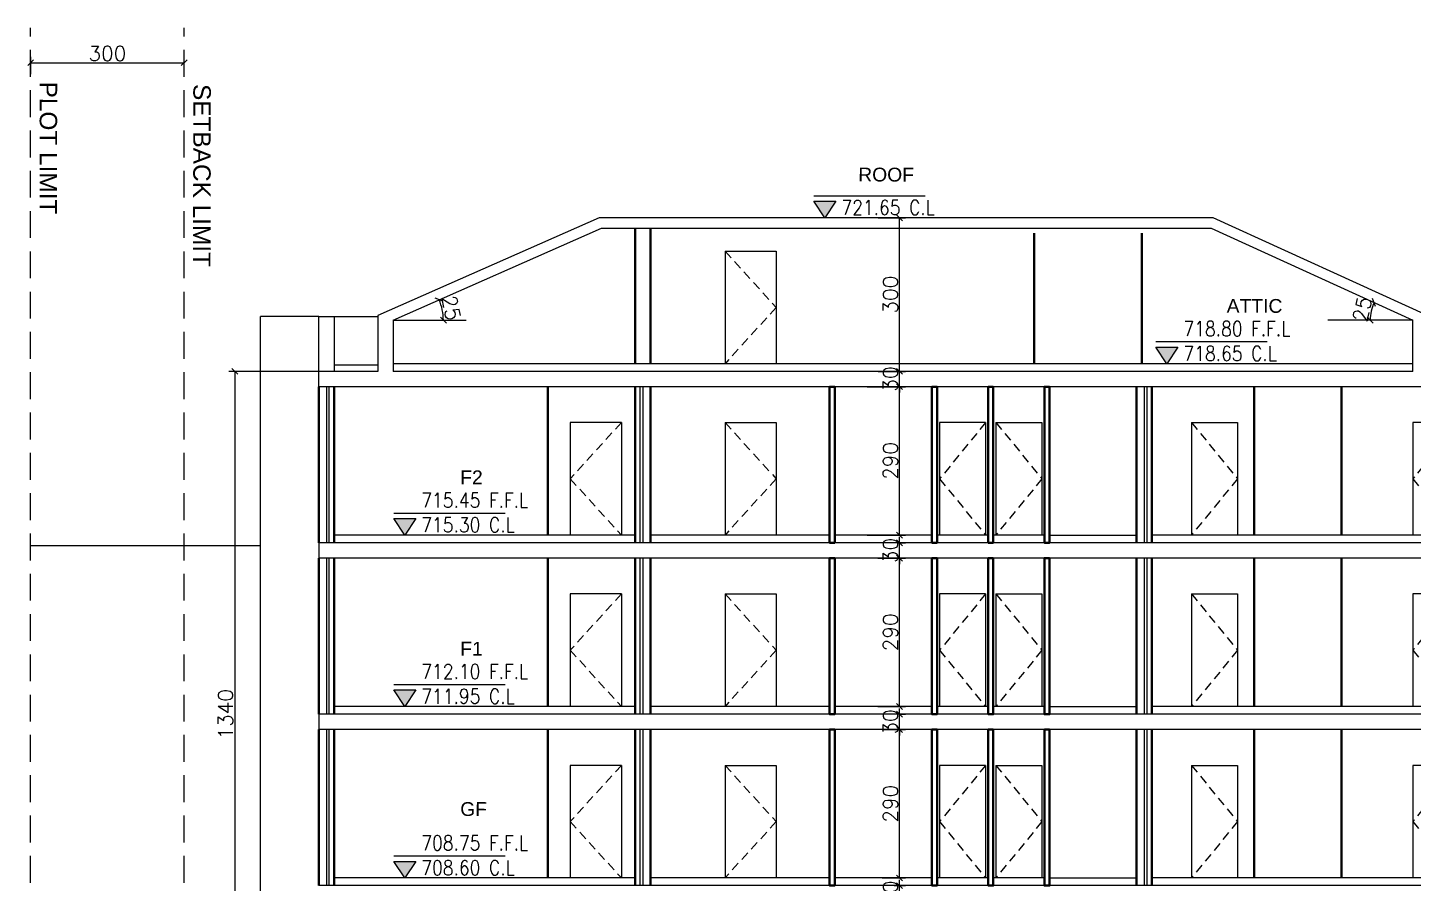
# Model space of a CAD drawing. Header units: metres. Extents: x -322116 to -321123, y -26723 to -26468.
# Drawn here: x -321844.32 to -321817.23, y -26704.86 to -26688.14 of the extents above; entities that cross this region are included whole.
import ezdxf

# ---------------------------------------------------------------- set-up
doc = ezdxf.new("R2010")
doc.units = ezdxf.units.M
doc.header["$LTSCALE"] = 7
doc.header["$MEASUREMENT"] = 0
doc.header["$PDMODE"] = 34
doc.header["$PDSIZE"] = 0.5
for name, pattern in [('1363-TXX-A-XXX-Plots layouts-R02$0$HIDDEN', [0.375, 0.25, -0.125]), ('Hidden', [9.525, 6.35, -3.175]), ('Keyplan G01-C$0$DASHED2', [0.375, 0.25, -0.125])]:
    doc.linetypes.add(name, pattern=pattern)
for name, color, linetype, lineweight in [('1363TX15X-AS301$0$A-FLOR-IDEN', 4, 'Continuous', 18), ('A-ANNO-TXT3', 6, 'Continuous', 30), ('A-DOOR', 134, 'Continuous', 18), ('A-FLOR-HIDN', 9, 'Hidden', 13), ('A-GRID-DIMS', 142, 'Continuous', 9), ('A-WALL-BLWO', 7, 'Continuous', 40), ('L-Structure', 5, 'Continuous', 15), ('XREF-W09-A-ELEV04$0$A--SECT-TILE', 32, 'Continuous', 5)]:
    doc.layers.add(name, color=color, linetype=linetype, lineweight=lineweight)
doc.layers.add('Layer1', color=2, linetype='Continuous')
doc.styles.add('1363TX15X-AS301$0$EG_SIMPLEX', font='SIMPLEX.shx')
doc.styles.add('EG_SIMPLEX', font='SIMPLEX.shx')
doc.styles.get("Standard").update_dxf_attribs({"font": 'romans.shx', "height": 0.5})
doc.dimstyles.new('ERGA-M-0200', dxfattribs={"dimscale": 1.15, "dimtxt": 0.2, "dimasz": 0.2, "dimexe": 0.1, "dimexo": 0.1, "dimgap": 0.06, "dimtad": 1, "dimdec": 1, "dimlfac": 100, "dimrnd": 5, "dimdsep": 46, "dimtxsty": 'EG_SIMPLEX', "dimblk1": 'OBLIQUE', "dimblk2": 'OBLIQUE', "dimsah": 1, "dimcen": 0.3, "dimclrd": 256, "dimclre": 256, "dimclrt": 2, "dimadec": 0, "dimazin": 0, "dimtfac": 1, "dimtdec": 1, "dimtix": 1, "dimtmove": 2, "dimatfit": 3, "dimldrblk": 'OBLIQUE', "dimfxl": 1, "dimtolj": 1, "dimtzin": 0, "dimarcsym": 0})

# ---------------------------------------------------------------- blocks, each defined once
blk = doc.blocks.new('NEW FOR LEVELS 1 ETAGE')
at = {"layer": 'A-DOOR'}
for p, q in [((-321803.996, -26825.998, -0.001), (-321804.996, -26825.998, -0.001)), ((-321801.97, -26825.998, -0.001), (-321800.97, -26825.998, -0.001)), ((-321796.876, -26825.998, -0.002), (-321797.776, -26825.998, -0.002)), ((-321796.676, -26825.998, -0.002), (-321795.776, -26825.998, -0.002)), ((-321792.853, -26825.998, 0), (-321791.953, -26825.998, 0)), ((-321787.626, -26825.998, 0), (-321788.526, -26825.998, 0)), ((-321786.131, -26828.228, 0), (-321786.131, -26827.228, 0.001)), ((-321786.131, -26827.228, 0.001), (-321786.081, -26827.228, 0.001)), ((-321786.081, -26827.228, 0.001), (-321786.081, -26828.228, 0)), ((-321786.131, -26828.228, 0), (-321786.081, -26828.228, 0))]:
    blk.add_line(p, q, dxfattribs=at)
at = {"layer": 'A-DOOR', "elevation": 0}
for points in [[(-321786.356, -26825.628), (-321787.226, -26825.628), (-321787.226, -26828.228), (-321786.356, -26828.228)], [(-321786.406, -26825.678), (-321787.176, -26825.678), (-321787.176, -26828.178), (-321786.406, -26828.178)]]:
    blk.add_lwpolyline(points, close=True, dxfattribs=at)
at = {"layer": 'A-DOOR'}
for points, elevation in [([(-321804.996, -26825.998), (-321804.996, -26828.198)], -0.001), ([(-321803.996, -26825.998), (-321803.996, -26828.198)], -0.001), ([(-321801.97, -26825.998), (-321801.97, -26828.198)], -0.001), ([(-321800.97, -26825.998), (-321800.97, -26828.198)], -0.001), ([(-321797.776, -26825.998), (-321797.776, -26828.198)], -0.002), ([(-321796.876, -26825.998), (-321796.876, -26828.198)], -0.002), ([(-321796.676, -26825.998), (-321796.676, -26828.198)], -0.002), ([(-321795.776, -26825.998), (-321795.776, -26828.198)], -0.002), ([(-321792.853, -26825.998), (-321792.853, -26828.198)], 0), ([(-321791.953, -26825.998), (-321791.953, -26828.198)], 0), ([(-321788.526, -26825.998), (-321788.526, -26828.198)], 0), ([(-321787.626, -26825.998), (-321787.626, -26828.198)], 0)]:
    blk.add_lwpolyline(points, dxfattribs=dict(at, elevation=elevation))
at = {"layer": 'A-FLOR-HIDN', "linetype": '1363-TXX-A-XXX-Plots layouts-R02$0$HIDDEN', "ltscale": 0.1}
for points, elevation in [([(-321803.996, -26825.998), (-321804.996, -26827.098), (-321803.996, -26828.198)], -0.001), ([(-321801.97, -26825.998), (-321800.97, -26827.098), (-321801.97, -26828.198)], -0.001), ([(-321796.876, -26825.998), (-321797.776, -26827.098), (-321796.876, -26828.198)], -0.002), ([(-321796.676, -26825.998), (-321795.776, -26827.098), (-321796.676, -26828.198)], -0.002), ([(-321792.853, -26825.998), (-321791.953, -26827.098), (-321792.853, -26828.198)], 0), ([(-321787.626, -26825.998), (-321788.526, -26827.098), (-321787.626, -26828.198)], 0)]:
    blk.add_lwpolyline(points, dxfattribs=dict(at, elevation=elevation))
at = {"layer": 'A-WALL-BLWO'}
for p, q in [((-321809.909, -26828.348, -0.001), (-321809.909, -26825.298, 0)), ((-321809.609, -26825.298, -0.001), (-321809.609, -26828.348, 0)), ((-321805.436, -26828.198, -0.001), (-321805.436, -26825.298, -0.001)), ((-321803.726, -26825.298, -0.001), (-321803.726, -26828.348, 0)), ((-321803.426, -26828.348, -0.001), (-321803.426, -26825.298, 0)), ((-321793.926, -26825.298), (-321793.926, -26828.348, 0)), ((-321793.626, -26825.298), (-321793.626, -26828.348, 0)), ((-321791.626, -26828.198, 0), (-321791.626, -26825.298, 0)), ((-321789.921, -26828.198, 0), (-321789.921, -26825.298)), ((-321787.526, -26825.298, -0.001), (-321787.526, -26828.348, 0.001)), ((-321787.226, -26828.348, -0.001), (-321787.226, -26825.298))]:
    blk.add_line(p, q, dxfattribs=at)
for points, elevation in [([(-321799.826, -26825.298), (-321799.926, -26825.298), (-321799.926, -26828.348), (-321799.826, -26828.348)], 0), ([(-321797.826, -26825.298), (-321797.926, -26825.298), (-321797.926, -26828.348), (-321797.826, -26828.348)], -0.001), ([(-321796.726, -26825.298), (-321796.826, -26825.298), (-321796.826, -26828.348), (-321796.726, -26828.348)], -0.001), ([(-321795.626, -26825.298), (-321795.726, -26825.298), (-321795.726, -26828.348), (-321795.626, -26828.348)], 0)]:
    blk.add_lwpolyline(points, close=True, dxfattribs=dict(at, elevation=elevation))
at = {"layer": 'L-Structure'}
for p, q in [((-321787.226, -26825.298, 0), (-321809.909, -26825.298, 0)), ((-321786.156, -26828.348, 0.001), (-321809.909, -26828.348, 0)), ((-321786.156, -26828.348, 0.001), (-321786.156, -26828.228, 0)), ((-321786.156, -26828.228, 0), (-321786.056, -26828.228, 0)), ((-321786.056, -26828.228, 0), (-321786.056, -26828.646, 0.001)), ((-321787.226, -26828.646, 0.001), (-321786.056, -26828.646, 0.001))]:
    blk.add_line(p, q, dxfattribs=at)
at = {"layer": 'XREF-W09-A-ELEV04$0$A--SECT-TILE'}
for p, q in [((-321809.759, -26825.298, -0.001), (-321809.759, -26828.348, -0.001)), ((-321809.709, -26828.348, -0.001), (-321809.709, -26825.298, -0.001)), ((-321803.626, -26828.348, -0.001), (-321803.626, -26825.298, -0.001)), ((-321803.576, -26825.298, -0.001), (-321803.576, -26828.348, -0.001)), ((-321793.776, -26825.298), (-321793.776, -26828.348, 0)), ((-321793.726, -26825.298), (-321793.726, -26828.348, 0)), ((-321787.426, -26828.348, -0.001), (-321787.426, -26825.298, -0.001)), ((-321787.376, -26825.298, -0.001), (-321787.376, -26828.348, -0.001)), ((-321803.726, -26828.198, -0.001), (-321809.609, -26828.198, -0.001)), ((-321799.926, -26828.198, -0.001), (-321803.426, -26828.198, -0.001)), ((-321797.926, -26828.198, -0.001), (-321799.826, -26828.198, -0.001)), ((-321796.826, -26828.198, -0.002), (-321797.826, -26828.198, -0.002)), ((-321795.726, -26828.198, -0.002), (-321796.726, -26828.198, -0.002)), ((-321795.626, -26828.198, -0.001), (-321793.926, -26828.198, -0.001)), ((-321787.526, -26828.198, -0.002), (-321793.626, -26828.198, 0.001)), ((-321787.226, -26828.228, 0), (-321786.156, -26828.228, 0))]:
    blk.add_line(p, q, dxfattribs=at)
blk = doc.blocks.new('_OBLIQUE')
at = {"color": 0, "linetype": 'ByBlock'}
blk.add_line((-0.5, -0.5), (0.5, 0.5), dxfattribs=at)
blk = doc.blocks.new('*D110')
at = {"layer": 'A-GRID-DIMS', "lineweight": -2, "transparency": 16777216}
for p, q in [((-321844.259, -26689.052), (-321844.259, -26688.712)), ((-321844.259, -26688.827), (-321841.259, -26688.827)), ((-321841.259, -26689.052), (-321841.259, -26688.712))]:
    blk.add_line(p, q, dxfattribs=at)
at = {"layer": 'Defpoints', "color": 0, "transparency": 16777216}
for p in [(-321841.259, -26688.827), (-321844.259, -26689.167), (-321841.259, -26689.167)]:
    blk.add_point(p, dxfattribs=at)
at = {"layer": 'A-GRID-DIMS', "lineweight": -2, "transparency": 16777216, "xscale": 0.115, "yscale": 0.115, "zscale": 0.115, "rotation": 180}
blk.add_blockref('_OBLIQUE', (-321844.259, -26688.827), dxfattribs=at)
at = {"layer": 'A-GRID-DIMS', "lineweight": -2, "transparency": 16777216, "xscale": 0.115, "yscale": 0.115, "zscale": 0.115}
blk.add_blockref('_OBLIQUE', (-321841.259, -26688.827), dxfattribs=at)
at = {"layer": 'A-GRID-DIMS', "color": 2, "transparency": 16777216, "insert": (-321842.759, -26688.649), "char_height": 0.2875, "attachment_point": 5, "style": 'EG_SIMPLEX'}
blk.add_mtext('\\A1;300', dxfattribs=at)
blk = doc.blocks.new('*U133')
blk.add_hatch(color=256).paths.add_polyline_path([(150, 225), (-150, 225), (0, 0)])
blk.add_line((-150, 300), (1362, 300))
blk.add_lwpolyline([(-150, 225), (150, 225), (0, 0)], close=True)
at = {"style": '1363TX15X-AS301$0$EG_SIMPLEX', "width": 0.85}
for tag, p in [('F.F.L.', (225, 375)), ('C.L.', (225, 39))]:
    blk.add_attdef(tag, p, '', height=200, dxfattribs=at)
blk = doc.blocks.new('*D114')
at = {"layer": 'A-GRID-DIMS', "lineweight": -2, "transparency": 16777216}
blk.add_arc((-321817.243, -26693.859), 0.834, 155.459, 180, dxfattribs=at)
at = {"layer": 'Defpoints', "color": 0, "transparency": 16777216}
for p in [(-321821.186, -26692.059, 0), (-321818.044, -26693.624), (-321818.902, -26693.859, 0), (-321817.243, -26693.859, 0), (-321817.243, -26693.859, 0)]:
    blk.add_point(p, dxfattribs=at)
at = {"layer": 'A-GRID-DIMS', "lineweight": -2, "transparency": 16777216, "xscale": 0.115, "yscale": 0.115, "zscale": 0.115}
for p, rotation in [((-321818.002, -26693.512), 65.4589862591712), ((-321818.078, -26693.859), 269.9999999999158)]:
    blk.add_blockref('_OBLIQUE', p, dxfattribs=dict(at, rotation=rotation))
at = {"layer": 'A-GRID-DIMS', "color": 2, "transparency": 16777216, "insert": (-321818.233, -26693.644), "char_height": 0.2875, "attachment_point": 5, "rotation": 77.7295, "style": 'EG_SIMPLEX'}
blk.add_mtext('\\A1;25', dxfattribs=at)
blk = doc.blocks.new('*D115')
at = {"layer": 'A-GRID-DIMS', "lineweight": -2, "transparency": 16777216}
blk.add_arc((-321837.176, -26693.859), 0.984, 360, 23.8503, dxfattribs=at)
at = {"layer": 'Defpoints', "color": 0, "transparency": 16777216}
for p in [(-321833.105, -26692.059, 0), (-321836.202, -26693.723), (-321837.176, -26693.859, 0), (-321837.176, -26693.859, 0), (-321835.749, -26693.859, 0)]:
    blk.add_point(p, dxfattribs=at)
at = {"layer": 'A-GRID-DIMS', "lineweight": -2, "transparency": 16777216, "xscale": 0.115, "yscale": 0.115, "zscale": 0.115}
for p, rotation in [((-321836.276, -26693.461), 113.8503225790174), ((-321836.192, -26693.859), 269.9999999998109)]:
    blk.add_blockref('_OBLIQUE', p, dxfattribs=dict(at, rotation=rotation))
at = {"layer": 'A-GRID-DIMS', "color": 2, "transparency": 16777216, "insert": (-321836.039, -26693.619), "char_height": 0.2875, "attachment_point": 5, "rotation": 281.9252, "style": 'EG_SIMPLEX'}
blk.add_mtext('\\A1;25', dxfattribs=at)
blk = doc.blocks.new('*D122')
at = {"layer": 'A-GRID-DIMS', "lineweight": -2, "transparency": 16777216}
for p, q in [((-321827.618, -26701.859), (-321827.162, -26701.859)), ((-321827.277, -26704.759), (-321827.277, -26701.859)), ((-321827.618, -26704.759), (-321827.162, -26704.759))]:
    blk.add_line(p, q, dxfattribs=at)
at = {"layer": 'Defpoints', "color": 0, "transparency": 16777216}
for p in [(-321827.733, -26701.859, 0), (-321827.277, -26701.859), (-321827.733, -26704.759, 0)]:
    blk.add_point(p, dxfattribs=at)
at = {"layer": 'A-GRID-DIMS', "lineweight": -2, "transparency": 16777216, "xscale": 0.115, "yscale": 0.115, "zscale": 0.115}
for p, rotation in [((-321827.277, -26701.859), 90), ((-321827.277, -26704.759), 270)]:
    blk.add_blockref('_OBLIQUE', p, dxfattribs=dict(at, rotation=rotation))
at = {"layer": 'A-GRID-DIMS', "color": 2, "transparency": 16777216, "insert": (-321827.455, -26703.309), "char_height": 0.2875, "attachment_point": 5, "rotation": 90, "style": 'EG_SIMPLEX'}
blk.add_mtext('\\A1;290', dxfattribs=at)
blk = doc.blocks.new('*D123')
at = {"layer": 'A-GRID-DIMS', "lineweight": -2, "transparency": 16777216}
for p, q in [((-321827.699, -26698.509), (-321827.162, -26698.509)), ((-321827.277, -26701.409), (-321827.277, -26698.509)), ((-321827.699, -26701.409), (-321827.162, -26701.409))]:
    blk.add_line(p, q, dxfattribs=at)
at = {"layer": 'Defpoints', "color": 0, "transparency": 16777216}
for p in [(-321827.814, -26698.509, 0), (-321827.277, -26698.509), (-321827.814, -26701.409, 0)]:
    blk.add_point(p, dxfattribs=at)
at = {"layer": 'A-GRID-DIMS', "lineweight": -2, "transparency": 16777216, "xscale": 0.115, "yscale": 0.115, "zscale": 0.115}
for p, rotation in [((-321827.277, -26698.509), 90), ((-321827.277, -26701.409), 270)]:
    blk.add_blockref('_OBLIQUE', p, dxfattribs=dict(at, rotation=rotation))
at = {"layer": 'A-GRID-DIMS', "color": 2, "transparency": 16777216, "insert": (-321827.455, -26699.959), "char_height": 0.2875, "attachment_point": 5, "rotation": 90, "style": 'EG_SIMPLEX'}
blk.add_mtext('\\A1;290', dxfattribs=at)
blk = doc.blocks.new('*D124')
at = {"layer": 'A-GRID-DIMS', "lineweight": -2, "transparency": 16777216}
for p, q in [((-321827.91, -26695.159), (-321827.162, -26695.159)), ((-321827.277, -26698.059), (-321827.277, -26695.159)), ((-321827.91, -26698.059), (-321827.162, -26698.059))]:
    blk.add_line(p, q, dxfattribs=at)
at = {"layer": 'Defpoints', "color": 0, "transparency": 16777216}
for p in [(-321828.025, -26695.159, 0), (-321827.277, -26695.159), (-321828.025, -26698.059, 0)]:
    blk.add_point(p, dxfattribs=at)
at = {"layer": 'A-GRID-DIMS', "lineweight": -2, "transparency": 16777216, "xscale": 0.115, "yscale": 0.115, "zscale": 0.115}
for p, rotation in [((-321827.277, -26695.159), 90), ((-321827.277, -26698.059), 270)]:
    blk.add_blockref('_OBLIQUE', p, dxfattribs=dict(at, rotation=rotation))
at = {"layer": 'A-GRID-DIMS', "color": 2, "transparency": 16777216, "insert": (-321827.455, -26696.609), "char_height": 0.2875, "attachment_point": 5, "rotation": 90, "style": 'EG_SIMPLEX'}
blk.add_mtext('\\A1;290', dxfattribs=at)
blk = doc.blocks.new('*D117')
at = {"layer": 'A-GRID-DIMS', "lineweight": -2, "transparency": 16777216}
for p, q in [((-321827.277, -26704.909), (-321827.277, -26704.794)), ((-321827.382, -26704.909), (-321827.162, -26704.909)), ((-321827.277, -26705.209), (-321827.277, -26704.909)), ((-321827.382, -26705.209), (-321827.162, -26705.209)), ((-321827.277, -26705.209), (-321827.277, -26705.324))]:
    blk.add_line(p, q, dxfattribs=at)
at = {"layer": 'Defpoints', "color": 0, "transparency": 16777216}
for p in [(-321827.497, -26704.909, 0), (-321827.277, -26704.909), (-321827.497, -26705.209, 0)]:
    blk.add_point(p, dxfattribs=at)
at = {"layer": 'A-GRID-DIMS', "lineweight": -2, "transparency": 16777216, "xscale": 0.115, "yscale": 0.115, "zscale": 0.115}
for p, rotation in [((-321827.277, -26704.909), 270), ((-321827.277, -26705.209), 90)]:
    blk.add_blockref('_OBLIQUE', p, dxfattribs=dict(at, rotation=rotation))
at = {"layer": 'A-GRID-DIMS', "color": 2, "transparency": 16777216, "insert": (-321827.455, -26705.059), "char_height": 0.2875, "attachment_point": 5, "rotation": 90, "style": 'EG_SIMPLEX'}
blk.add_mtext('\\A1;30', dxfattribs=at)
blk = doc.blocks.new('*D118')
at = {"layer": 'A-GRID-DIMS', "lineweight": -2, "transparency": 16777216}
for p, q in [((-321827.277, -26701.559), (-321827.277, -26701.444)), ((-321827.277, -26701.859), (-321827.277, -26701.559)), ((-321827.275, -26701.559), (-321827.162, -26701.559)), ((-321827.277, -26701.859), (-321827.277, -26701.974)), ((-321827.275, -26701.859), (-321827.162, -26701.859))]:
    blk.add_line(p, q, dxfattribs=at)
at = {"layer": 'Defpoints', "color": 0, "transparency": 16777216}
for p in [(-321827.39, -26701.559, 0), (-321827.277, -26701.559), (-321827.39, -26701.859)]:
    blk.add_point(p, dxfattribs=at)
at = {"layer": 'A-GRID-DIMS', "lineweight": -2, "transparency": 16777216, "xscale": 0.115, "yscale": 0.115, "zscale": 0.115}
for p, rotation in [((-321827.277, -26701.559), 270), ((-321827.277, -26701.859), 90)]:
    blk.add_blockref('_OBLIQUE', p, dxfattribs=dict(at, rotation=rotation))
at = {"layer": 'A-GRID-DIMS', "color": 2, "transparency": 16777216, "insert": (-321827.455, -26701.709), "char_height": 0.2875, "attachment_point": 5, "rotation": 90, "style": 'EG_SIMPLEX'}
blk.add_mtext('\\A1;30', dxfattribs=at)
blk = doc.blocks.new('*D119')
at = {"layer": 'A-GRID-DIMS', "lineweight": -2, "transparency": 16777216}
for p, q in [((-321827.277, -26698.209), (-321827.277, -26698.094)), ((-321827.316, -26698.209), (-321827.162, -26698.209)), ((-321827.277, -26698.509), (-321827.277, -26698.209)), ((-321827.316, -26698.509), (-321827.162, -26698.509)), ((-321827.277, -26698.509), (-321827.277, -26698.624))]:
    blk.add_line(p, q, dxfattribs=at)
at = {"layer": 'Defpoints', "color": 0, "transparency": 16777216}
for p in [(-321827.431, -26698.209, 0), (-321827.277, -26698.209), (-321827.431, -26698.509)]:
    blk.add_point(p, dxfattribs=at)
at = {"layer": 'A-GRID-DIMS', "lineweight": -2, "transparency": 16777216, "xscale": 0.115, "yscale": 0.115, "zscale": 0.115}
for p, rotation in [((-321827.277, -26698.209), 270), ((-321827.277, -26698.509), 90)]:
    blk.add_blockref('_OBLIQUE', p, dxfattribs=dict(at, rotation=rotation))
at = {"layer": 'A-GRID-DIMS', "color": 2, "transparency": 16777216, "insert": (-321827.455, -26698.359), "char_height": 0.2875, "attachment_point": 5, "rotation": 90, "style": 'EG_SIMPLEX'}
blk.add_mtext('\\A1;30', dxfattribs=at)
blk = doc.blocks.new('*D120')
at = {"layer": 'A-GRID-DIMS', "lineweight": -2, "transparency": 16777216}
for p, q in [((-321827.433, -26694.859), (-321827.162, -26694.859)), ((-321827.277, -26694.859), (-321827.277, -26694.744)), ((-321827.277, -26695.159), (-321827.277, -26694.859)), ((-321827.421, -26695.159), (-321827.162, -26695.159)), ((-321827.277, -26695.159), (-321827.277, -26695.274))]:
    blk.add_line(p, q, dxfattribs=at)
at = {"layer": 'Defpoints', "color": 0, "transparency": 16777216}
for p in [(-321827.548, -26694.859, 137.849), (-321827.277, -26694.859), (-321827.536, -26695.159)]:
    blk.add_point(p, dxfattribs=at)
at = {"layer": 'A-GRID-DIMS', "lineweight": -2, "transparency": 16777216, "xscale": 0.115, "yscale": 0.115, "zscale": 0.115}
for p, rotation in [((-321827.277, -26694.859), 270), ((-321827.277, -26695.159), 90)]:
    blk.add_blockref('_OBLIQUE', p, dxfattribs=dict(at, rotation=rotation))
at = {"layer": 'A-GRID-DIMS', "color": 2, "transparency": 16777216, "insert": (-321827.455, -26695.009), "char_height": 0.2875, "attachment_point": 5, "rotation": 90, "style": 'EG_SIMPLEX'}
blk.add_mtext('\\A1;30', dxfattribs=at)
blk = doc.blocks.new('*D125')
at = {"layer": 'A-GRID-DIMS', "lineweight": -2, "transparency": 16777216}
for p, q in [((-321827.696, -26691.859), (-321827.162, -26691.859)), ((-321827.277, -26694.859), (-321827.277, -26691.859)), ((-321827.696, -26694.859), (-321827.162, -26694.859))]:
    blk.add_line(p, q, dxfattribs=at)
at = {"layer": 'Defpoints', "color": 0, "transparency": 16777216}
for p in [(-321827.811, -26691.859, 0), (-321827.277, -26691.859), (-321827.811, -26694.859, 0.001)]:
    blk.add_point(p, dxfattribs=at)
at = {"layer": 'A-GRID-DIMS', "lineweight": -2, "transparency": 16777216, "xscale": 0.115, "yscale": 0.115, "zscale": 0.115}
for p, rotation in [((-321827.277, -26691.859), 90), ((-321827.277, -26694.859), 270)]:
    blk.add_blockref('_OBLIQUE', p, dxfattribs=dict(at, rotation=rotation))
at = {"layer": 'A-GRID-DIMS', "color": 2, "transparency": 16777216, "insert": (-321827.455, -26693.359), "char_height": 0.2875, "attachment_point": 5, "rotation": 90, "style": 'EG_SIMPLEX'}
blk.add_mtext('\\A1;300', dxfattribs=at)
blk = doc.blocks.new('*D143')
at = {"layer": 'A-GRID-DIMS', "lineweight": -2, "transparency": 16777216}
for p, q in [((-321838.016, -26694.859), (-321840.385, -26694.859)), ((-321840.27, -26694.859), (-321840.27, -26708.259)), ((-321838.016, -26708.259), (-321840.385, -26708.259))]:
    blk.add_line(p, q, dxfattribs=at)
at = {"layer": 'Defpoints', "color": 0, "transparency": 16777216}
for p in [(-321837.901, -26694.859, 0), (-321840.27, -26708.259), (-321837.901, -26708.259, 0)]:
    blk.add_point(p, dxfattribs=at)
at = {"layer": 'A-GRID-DIMS', "lineweight": -2, "transparency": 16777216, "xscale": 0.115, "yscale": 0.115, "zscale": 0.115}
for p, rotation in [((-321840.27, -26694.859), 90), ((-321840.27, -26708.259), 270)]:
    blk.add_blockref('_OBLIQUE', p, dxfattribs=dict(at, rotation=rotation))
at = {"layer": 'A-GRID-DIMS', "color": 2, "transparency": 16777216, "insert": (-321840.449, -26701.559), "char_height": 0.2875, "attachment_point": 5, "rotation": 90, "style": 'EG_SIMPLEX'}
blk.add_mtext('\\A1;1340', dxfattribs=at)

msp = doc.modelspace()

# ---------------------------------------------------------------- linework, layer by layer
at = {"color": 8, "transparency": 33554623}
for p, q in [((-321839.7664, -26708.1387, -0.0007), (-321839.7664, -26693.7887, -0.0007)), ((-321838.6265, -26693.7887, 0.0002), (-321839.7664, -26693.7887, -0.0005)), ((-321838.3265, -26693.7887, 0.0002), (-321837.4764, -26693.7887, -0.0004)), ((-321817.2433, -26693.8587, 0.0002), (-321818.9022, -26693.8587, 0.0002)), ((-321839.7664, -26698.2687, -0.0001), (-321844.2596, -26698.2687, -876.9996))]:
    msp.add_line(p, q, dxfattribs=at)
at = {"color": 8, "transparency": 33554623, "elevation": 0.0002}
msp.add_lwpolyline([(-321837.1764, -26693.8587), (-321835.7486, -26693.8587)], dxfattribs=at)
at = {"layer": 'A-DOOR'}
msp.add_line((-321830.6878, -26692.5087, 877.0008), (-321829.6878, -26692.5087, 877.0008), dxfattribs=at)
at = {"layer": 'A-DOOR', "elevation": 877.0008}
for points in [[(-321830.6878, -26692.5087), (-321830.6878, -26694.7087)], [(-321829.6878, -26692.5087), (-321829.6878, -26694.7087)]]:
    msp.add_lwpolyline(points, dxfattribs=at)
at = {"layer": 'A-FLOR-HIDN', "linetype": '1363-TXX-A-XXX-Plots layouts-R02$0$HIDDEN', "ltscale": 0.1, "elevation": 877.0008}
msp.add_lwpolyline([(-321830.6878, -26692.5087), (-321829.6878, -26693.6087), (-321830.6878, -26694.7087)], dxfattribs=at)
at = {"layer": 'A-WALL-BLWO'}
for p, q in [((-321832.4433, -26694.7087, 0.0002), (-321832.4433, -26692.0587, 0.0002)), ((-321832.1433, -26692.0587, 0.0001), (-321832.1433, -26694.7087, 0.0008)), ((-321824.6433, -26692.1587, 0.0002), (-321824.6433, -26694.7087, 0.0002)), ((-321822.5433, -26692.1587, 0.0002), (-321822.5433, -26694.7087, 0.0002))]:
    msp.add_line(p, q, dxfattribs=at)
at = {"layer": 'L-Structure'}
for p, q in [((-321838.6265, -26693.7887, 0.0002), (-321838.3265, -26693.7887, 0.0002)), ((-321838.6265, -26695.1563, 0.0002), (-321838.6265, -26693.7887, 0.0002)), ((-321838.3265, -26693.7887, 0.0002), (-321838.3265, -26694.8587, 0.0002)), ((-321837.4764, -26694.8587, 0.0002), (-321838.3265, -26694.8587, 0.0001)), ((-321817.2433, -26694.8587, 0.0011), (-321837.1764, -26694.8587, 0.0002))]:
    msp.add_line(p, q, dxfattribs=at)
for points, elevation in [([(-321816.9433, -26694.8587), (-321816.9433, -26693.7729), (-321821.1433, -26691.8587), (-321833.1446, -26691.8587), (-321837.4764, -26693.7661), (-321837.4764, -26694.8587)], 0.0002), ([(-321837.1764, -26693.8587), (-321833.105, -26692.0587), (-321821.1856, -26692.0587), (-321817.2433, -26693.8587)], 0.0002), ([(-321837.1764, -26693.8587), (-321837.1764, -26694.8587)], 0.0002), ([(-321817.2433, -26694.8587), (-321817.2433, -26693.8587)], 0.0002), ([(-321838.6265, -26698.2087), (-321838.6265, -26698.5087)], -0.0012), ([(-321838.6265, -26701.5587), (-321838.6265, -26701.8587)], 0.0007)]:
    msp.add_lwpolyline(points, dxfattribs=dict(at, elevation=elevation))
at = {"layer": 'Layer1', "linetype": 'Keyplan G01-C$0$DASHED2', "ltscale": 0.3}
for p, q in [((-321844.2594, -26720.6018), (-321844.2594, -26688.1435)), ((-321841.2594, -26720.6018), (-321841.2594, -26688.1435))]:
    msp.add_line(p, q, dxfattribs=at)
at = {"layer": 'XREF-W09-A-ELEV04$0$A--SECT-TILE'}
for p, q in [((-321837.4764, -26694.7387, 877.0008), (-321838.3265, -26694.7387, 877.0014)), ((-321817.2433, -26694.7087, 877.0008), (-321837.1764, -26694.7087, 877.0008))]:
    msp.add_line(p, q, dxfattribs=at)

# ---------------------------------------------------------------- block references
at = {"layer": '1363TX15X-AS301$0$A-FLOR-IDEN'}
ref = msp.add_blockref('*U133', (-321828.7356, -26691.8587, 877.0008), dxfattribs=dict(at, xscale=0.00144, yscale=0.00144, zscale=0.00144))
ref.add_attrib('C.L.', '721.65 C.L', (-321828.4116, -26691.8021, 877.0008), dxfattribs={"layer": '0', "height": 0.288, "style": '1363TX15X-AS301$0$EG_SIMPLEX', "width": 0.85})
at = {"layer": '1363TX15X-AS301$0$A-FLOR-IDEN', "xscale": 0.00144, "yscale": 0.00144, "zscale": 0.00144}
for p, values in [((-321822.0499, -26694.7087, 877.0008), {'C.L.': '718.65 C.L', 'F.F.L.': '718.80 F.F.L'}), ((-321836.947, -26698.0587, 0), {'C.L.': '715.30 C.L', 'F.F.L.': '715.45 F.F.L'}), ((-321836.947, -26701.4087, 0), {'C.L.': '711.95 C.L', 'F.F.L.': '712.10 F.F.L'}), ((-321836.947, -26704.7587, 0), {'C.L.': '708.60 C.L', 'F.F.L.': '708.75 F.F.L'})]:
    msp.add_blockref('*U133', p, dxfattribs=at).add_auto_attribs(values)
at = {"layer": 'A-WALL-BLWO'}
for p in [(-28.7174, 130.1397, -0.0003), (-28.7174, 126.7897, 0.0003), (-28.7174, 123.4397, 0.0001)]:
    msp.add_blockref('NEW FOR LEVELS 1 ETAGE', p, dxfattribs=at)

# ---------------------------------------------------------------- texts
at = {"layer": 'A-ANNO-TXT3', "lineweight": 5}
for s, width, gutter_width, heights, insert, char_height, attachment_point, rotation in [('{\\fArial Unicode MS|b0|i0|c0|p34;PLOT LIMIT}', 4.17223, 5.1289, [0.3528], (-321844.0906, -26691.7903, 0), 0.341116, 9, 269.90083), ('{\\fArial Unicode MS|b0|i0|c0|p34;SETBACK LIMIT}', 4.17223, 5.1289, [0.3528], (-321841.0906, -26692.8184, 0), 0.341116, 9, 269.90083), ('\\A1;{\\fArial Unicode MS|b0|i0|c0|p34;ROOF}', 1.423931, 3.0774, [0.4674], (-321828.0832, -26690.8777, 1754.0008), 0.27, 1, 359.90083), ('\\A1;{\\fArial Unicode MS|b0|i0|c0|p34;ATTIC}', 1.423931, 3.0774, [0.4674], (-321820.8823, -26693.4437, 1754.0008), 0.27, 1, 359.90083), ('\\A1;{\\fArial Unicode MS|b0|i0|c0|p34;F2}', 1.423931, 3.0774, [0.4674], (-321835.8627, -26696.7937, 877), 0.27, 1, 359.90083), ('\\A1;{\\fArial Unicode MS|b0|i0|c0|p34;F1}', 1.423931, 3.0774, [0.4674], (-321835.8627, -26700.1437, 877), 0.27, 1, 359.90083), ('\\A1;{\\fArial Unicode MS|b0|i0|c0|p34;GF}', 1.423931, 3.0774, [0.4674], (-321835.8627, -26703.2765, 877.0007), 0.27, 1, 359.90083)]:
    msp.add_mtext_dynamic_manual_height_columns(s, width=width, gutter_width=gutter_width, heights=heights, dxfattribs=dict(at, insert=insert, char_height=char_height, attachment_point=attachment_point, rotation=rotation))

# ---------------------------------------------------------------- dimensions: what is measured, and where the dimension line sits
at = {"layer": 'A-GRID-DIMS'}
dim = msp.add_linear_dim(base=(-321841.2594, -26688.8273), p1=(-321844.2594, -26689.1674), p2=(-321841.2594, -26689.1674), dimstyle='ERGA-M-0200', override={"dimtxt": 0.25, "dimasz": 0.1, "dimgap": 0.03, "dimfxl": 100}, dxfattribs=at)
dim.commit()
dim.dimension.update_dxf_attribs({"geometry": '*D110', "text_midpoint": (-321842.7594, -26688.6491)})
for base, p1, p2, picture, middle in [((-321827.2772, -26691.8587), (-321827.8111, -26694.8587, 0.0006), (-321827.8111, -26691.8587, 0.0002), '*D125', (-321827.4554, -26693.3587)), ((-321840.2703, -26708.2587), (-321837.9014, -26694.8587, 0.0001), (-321837.9014, -26708.2587, 0.0005), '*D143', (-321840.4486, -26701.5587)), ((-321827.2772, -26694.8587), (-321827.5359, -26695.1587), (-321827.5481, -26694.8587, 137.8487), '*D120', (-321827.4554, -26695.0087)), ((-321827.2772, -26695.1587), (-321828.0247, -26698.0587, -0.0001), (-321828.0247, -26695.1587, -0.0003), '*D124', (-321827.4554, -26696.6087)), ((-321827.2772, -26698.2087), (-321827.4306, -26698.5087), (-321827.4306, -26698.2087, 0.0001), '*D119', (-321827.4554, -26698.3587)), ((-321827.2772, -26698.5087), (-321827.814, -26701.4087, 0), (-321827.814, -26698.5087, 0.0001), '*D123', (-321827.4554, -26699.9587)), ((-321827.2772, -26701.5587), (-321827.3903, -26701.8587), (-321827.3903, -26701.5587, 0.0001), '*D118', (-321827.4554, -26701.7087)), ((-321827.2772, -26701.8587), (-321827.7334, -26704.7587, 0), (-321827.7334, -26701.8587, 0.0001), '*D122', (-321827.4554, -26703.3087)), ((-321827.2772, -26704.9087), (-321827.4972, -26705.2087, 0.0001), (-321827.4972, -26704.9087, 0.0001), '*D117', (-321827.4554, -26705.0587))]:
    dim = msp.add_linear_dim(base=base, p1=p1, p2=p2, angle=90, dimstyle='ERGA-M-0200', override={"dimtxt": 0.25, "dimasz": 0.1, "dimgap": 0.03, "dimfxl": 100}, dxfattribs=at)
    dim.commit()
    dim.dimension.update_dxf_attribs({"geometry": picture, "text_midpoint": middle})
for base, line1, line2, picture, middle in [((-321836.2018, -26693.7226), ((-321837.1764, -26693.8587, 0.0002), (-321833.105, -26692.0587, 0.0002)), ((-321837.1764, -26693.8587, 0.0002), (-321835.7486, -26693.8587, 0.0002)), '*D115', (-321836.0392, -26693.6185)), ((-321818.0438, -26693.6237), ((-321821.1856, -26692.0587, 0.0002), (-321817.2433, -26693.8587, 0.0002)), ((-321817.2433, -26693.8587, 0.0002), (-321818.9022, -26693.8587, 0.0002)), '*D114', (-321818.2327, -26693.6435))]:
    dim = msp.add_angular_dim_2l(base=base, line1=line1, line2=line2, text='25', dimstyle='ERGA-M-0200', override={"dimtxt": 0.25, "dimasz": 0.1, "dimgap": 0.03, "dimfxl": 100}, dxfattribs=at)
    dim.commit()
    dim.dimension.update_dxf_attribs({"geometry": picture, "text_midpoint": middle})

doc.saveas('drawing.dxf')
